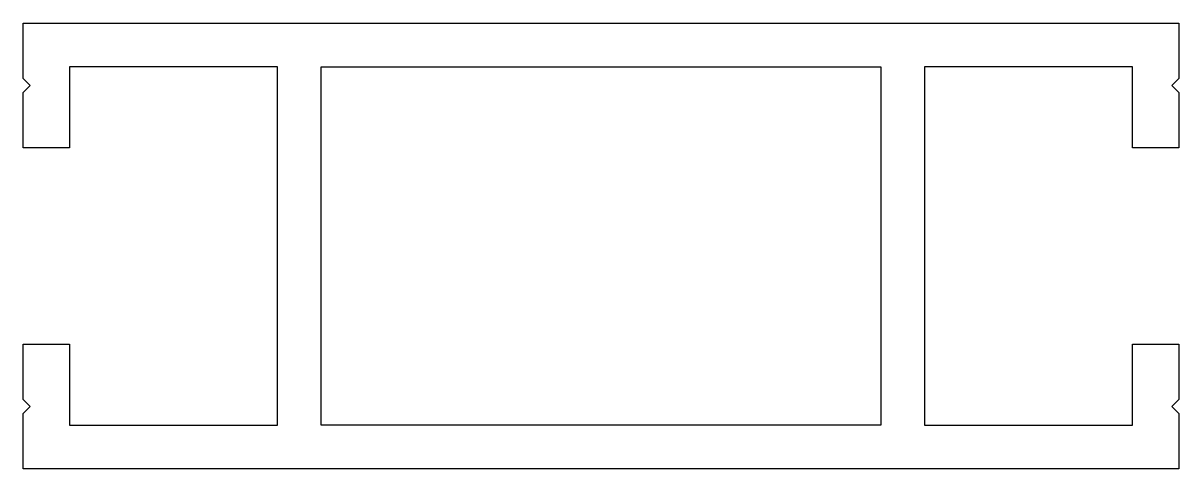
# Model space of a CAD drawing. Extents: x 211 to 261, y 296.5 to 315.8.
import ezdxf

# ---------------------------------------------------------------- set-up
doc = ezdxf.new("R2010")
doc.units = 0
doc.layers.get('0').update_dxf_attribs({"linetype": 'CONTINUOUS'})

msp = doc.modelspace()

# ---------------------------------------------------------------- linework, layer by layer
for points in [[(210.966, 301.898), (212.966, 301.898), (212.966, 298.398), (221.966, 298.398), (221.966, 313.898), (212.966, 313.898), (212.966, 310.398), (210.966, 310.398), (210.966, 312.798), (211.266, 313.098), (210.966, 313.398), (210.966, 315.798), (260.966, 315.798), (260.966, 313.398), (260.666, 313.098), (260.966, 312.798), (260.966, 310.398), (258.966, 310.398), (258.966, 313.898), (249.966, 313.898), (249.966, 298.398), (258.966, 298.398), (258.966, 301.898), (260.966, 301.898), (260.966, 299.498), (260.666, 299.198), (260.966, 298.898), (260.966, 296.498), (210.966, 296.498), (210.966, 298.898), (211.266, 299.198), (210.966, 299.498)], [(248.066, 298.398), (223.866, 298.398), (223.866, 313.898), (248.066, 313.898)]]:
    msp.add_lwpolyline(points, close=True)

doc.saveas('drawing.dxf')
